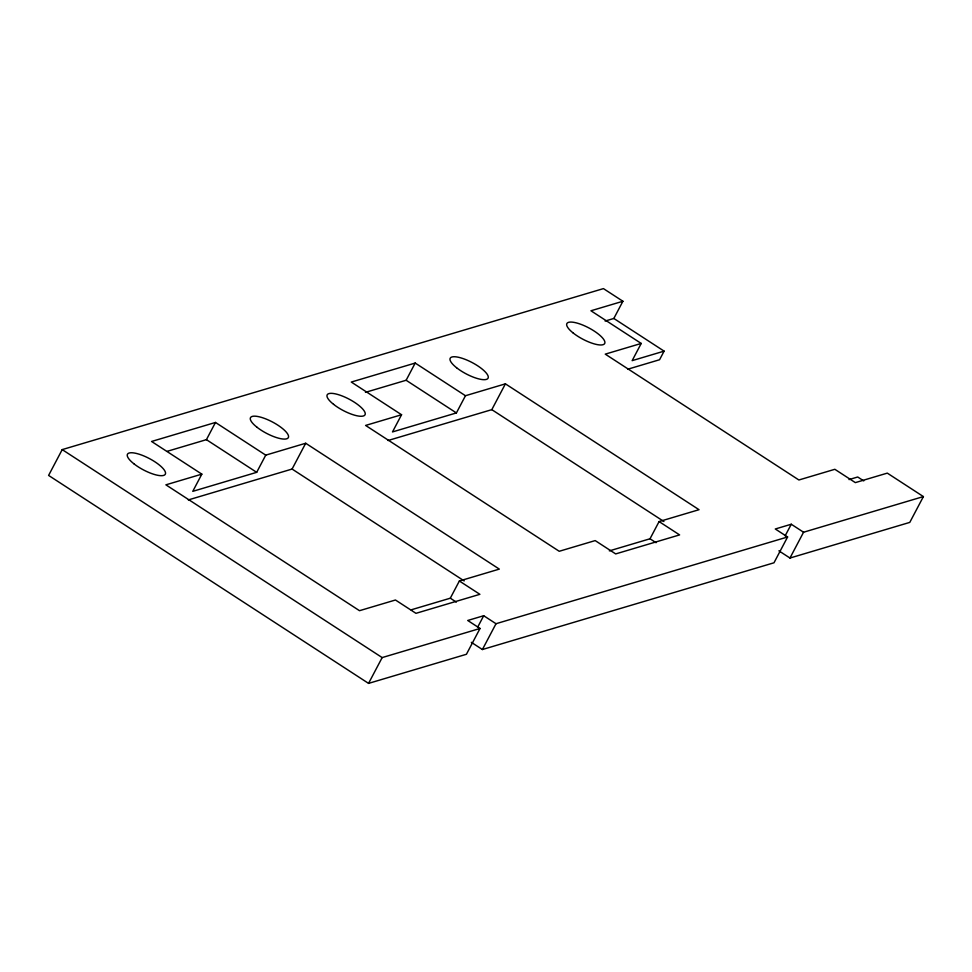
<?xml version="1.0" encoding="UTF-8"?>
<svg xmlns="http://www.w3.org/2000/svg" width="972" height="972" viewBox="0 0 972 972"><rect width="100%" height="100%" fill="white"/><g stroke="black" fill="none" stroke-linecap="round" stroke-linejoin="round"><path stroke-width="1.46" d="M62.208 449.611L48.6 475.417L368.558 683.389L466.426 654.278L480.034 628.471L467.726 620.476L483.704 615.726L496.012 623.72L787.587 536.981L775.292 528.987L791.269 524.236L803.565 532.231L923.4 496.583L887.302 473.121L855.348 482.622L834.839 469.294L798.887 479.986L605.264 354.136L641.216 343.444L590.952 310.773L622.906 301.259L603.442 288.611L62.208 449.611L382.166 657.582L480.034 628.471M167.196 451.324L206.416 439.66L215.48 422.456L265.745 455.139L305.694 443.256L499.316 569.106L459.367 580.989L450.303 598.193L411.083 609.857M215.48 422.456L151.571 441.47L201.836 474.142L192.772 491.346L256.681 472.331L265.745 455.139M188.313 499.924L292.086 469.051L305.694 443.256M365.46 392.348L406.126 380.259L415.202 363.054L465.467 395.726L505.416 383.843L699.026 509.693L659.089 521.575L650.013 538.78L609.347 550.881M415.202 363.054L351.293 382.057L401.558 414.74L392.494 431.933L456.403 412.93L465.467 395.726M388.035 440.51L491.808 409.649L505.416 383.843M368.558 683.389L382.166 657.582M605.119 321.064L613.83 318.464L622.906 301.259M477.58 627.341L483.704 615.726M641.216 343.444L632.152 360.648L664.107 351.135L613.83 318.464M471.323 642.322L482.404 649.527L496.012 623.72M664.107 351.135L659.563 359.737L627.778 369.202M785.145 535.839L791.269 524.236M787.587 536.981L773.991 562.788L482.404 649.527M778.888 550.832L789.969 558.037L803.565 532.231M923.4 496.583L909.792 522.389L789.969 558.037M201.836 474.142L165.896 484.834L359.506 610.695L395.458 600.003L415.967 613.332L479.876 594.317L459.367 580.989M401.558 414.74L365.606 425.432L559.228 551.282L595.18 540.59L615.689 553.918L679.598 534.904L659.089 521.575M849.006 479.585L857.717 476.997L863.756 480.909M491.808 409.649L663.912 521.514M406.126 380.259L456.403 412.93M650.013 538.78L656.051 542.704M292.086 469.051L464.191 580.928M206.416 439.66L256.681 472.331M450.303 598.193L456.33 602.105M573.201 333.019A21.396 6.403 27.8 0 0 604.572 343.687A21.396 6.403 27.8 0 0 579.506 323.834A21.396 6.403 27.8 0 0 573.201 333.019M456.561 367.72A21.396 6.403 27.8 0 0 487.944 378.375A21.396 6.403 27.8 0 0 462.879 358.522A21.396 6.403 27.8 0 0 456.561 367.72M333.542 404.316A21.396 6.403 27.8 0 0 364.913 414.971A21.396 6.403 27.8 0 0 339.848 395.118A21.396 6.403 27.8 0 0 333.542 404.316M256.851 427.133A21.396 6.403 27.8 0 0 288.222 437.789A21.396 6.403 27.8 0 0 263.157 417.936A21.396 6.403 27.8 0 0 256.851 427.133M133.82 463.729A21.396 6.403 27.8 0 0 165.204 474.385A21.396 6.403 27.8 0 0 140.138 454.532A21.396 6.403 27.8 0 0 133.82 463.729"/></g></svg>
